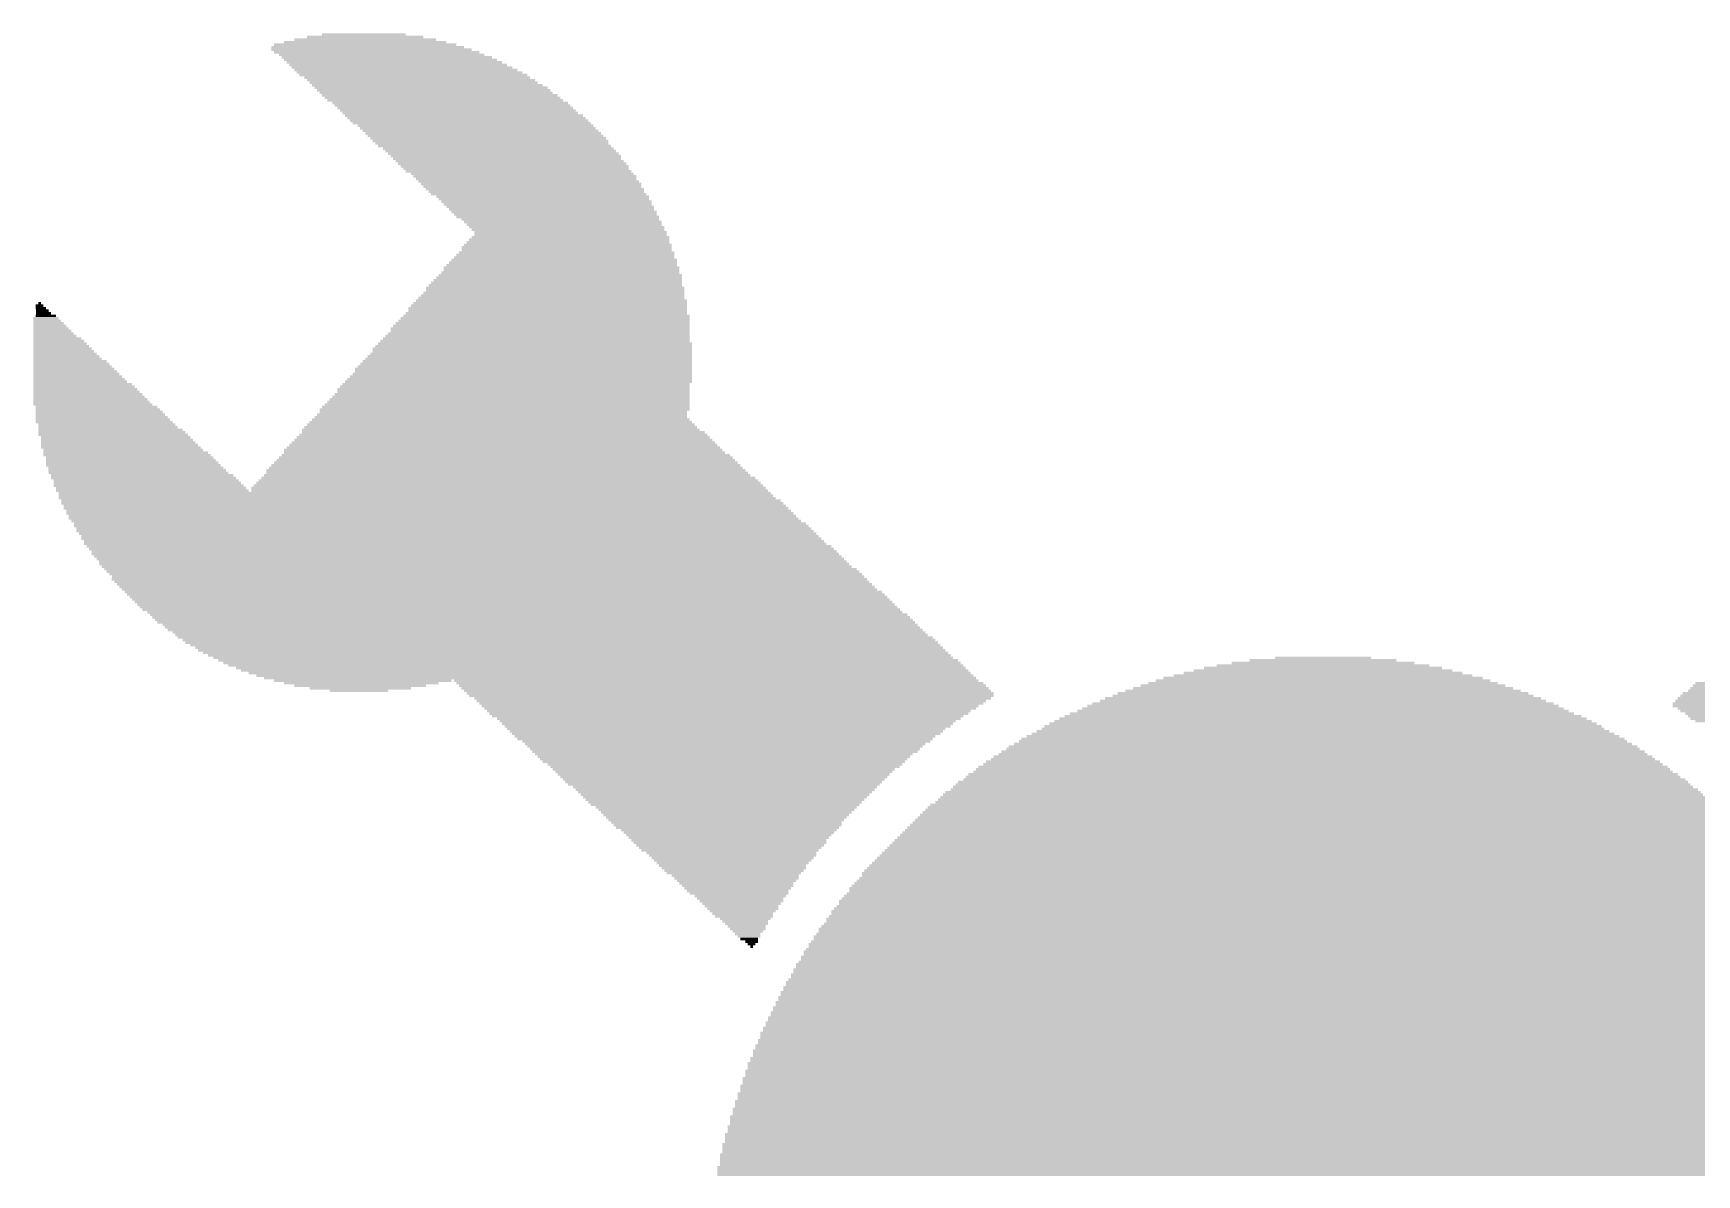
# Model space of a CAD drawing. Extents: x 0 to 65, y 0 to 56.5.
# Drawn here: x 6.093 to 9.762, y 22.937 to 25.454 of the extents above; entities that cross this region are included whole.
import ezdxf

# ---------------------------------------------------------------- set-up
doc = ezdxf.new("R2010")
doc.units = 0
doc.layers.add('21', color=253, linetype='CONTINUOUS')

# ---------------------------------------------------------------- blocks, each defined once
blk = doc.blocks.new('RECT')
blk.add_solid([(-0.5, -0.5), (0.5, -0.5), (-0.5, 0.5), (0.5, 0.5)])

msp = doc.modelspace()

# ---------------------------------------------------------------- block references
at = {"layer": '21', "yscale": 0.0056}
for p, xscale in [((6.8308, 25.4234), 0.4247), ((6.8252, 25.429), 0.4023), ((6.8252, 25.4345), 0.3576), ((6.8252, 25.4401), 0.3129), ((6.8252, 25.4457), 0.2571), ((6.8224, 25.4513), 0.1844), ((6.8392, 25.4178), 0.4415), ((6.8504, 25.4122), 0.4526), ((6.8616, 25.4066), 0.4526), ((6.8727, 25.401), 0.4638), ((6.8811, 25.3954), 0.4694), ((6.8895, 25.3898), 0.475), ((6.8979, 25.3843), 0.4806), ((6.9063, 25.3787), 0.4862), ((6.9146, 25.3731), 0.4917), ((6.923, 25.3675), 0.4973), ((6.9314, 25.3619), 0.5029), ((6.9398, 25.3563), 0.4973), ((6.9482, 25.3507), 0.5029), ((6.9538, 25.3451), 0.5029), ((6.9621, 25.3395), 0.5085), ((6.9705, 25.334), 0.5141), ((6.9761, 25.3284), 0.5141), ((6.9817, 25.3228), 0.5141), ((6.9901, 25.3172), 0.5197), ((6.9957, 25.3116), 0.5197), ((7.0013, 25.306), 0.5197), ((7.0124, 25.3004), 0.5197), ((7.018, 25.2948), 0.5197), ((7.0236, 25.2893), 0.5197), ((7.0292, 25.2837), 0.5197), ((7.0348, 25.2781), 0.5197), ((7.0432, 25.2725), 0.5253), ((7.0488, 25.2669), 0.5253), ((7.0543, 25.2613), 0.5253), ((7.0599, 25.2557), 0.5253), ((7.0683, 25.2501), 0.5197), ((7.0739, 25.2446), 0.5197), ((7.0795, 25.239), 0.5197), ((7.0851, 25.2334), 0.5197), ((7.0907, 25.2278), 0.5197), ((7.0963, 25.2222), 0.5197), ((7.1018, 25.2166), 0.5197), ((7.1046, 25.211), 0.5141), ((7.1102, 25.2054), 0.5141), ((7.1186, 25.1998), 0.5085), ((7.1242, 25.1943), 0.5085), ((7.1298, 25.1887), 0.5085), ((7.1354, 25.1831), 0.5085), ((7.1382, 25.1775), 0.5029), ((7.1438, 25.1719), 0.5029), ((7.1493, 25.1663), 0.5029), ((7.1549, 25.1607), 0.5029), ((7.1577, 25.1551), 0.4973), ((7.1633, 25.1496), 0.4973), ((7.1717, 25.144), 0.4917), ((7.1773, 25.1384), 0.4917), ((7.1801, 25.1328), 0.4862), ((7.1857, 25.1272), 0.4862), ((7.1912, 25.1216), 0.4862), ((7.194, 25.116), 0.4806), ((7.1996, 25.1104), 0.4806), ((7.2024, 25.1049), 0.475), ((7.208, 25.0993), 0.475), ((7.2164, 25.0937), 0.4694), ((7.2192, 25.0881), 0.4638), ((7.2248, 25.0825), 0.4638), ((7.2276, 25.0769), 0.4582), ((7.2332, 25.0713), 0.4582), ((7.236, 25.0657), 0.4526), ((7.2415, 25.0601), 0.4526), ((7.2443, 25.0546), 0.447), ((7.2499, 25.049), 0.447), ((7.2555, 25.0434), 0.4359), ((7.2611, 25.0378), 0.4359), ((7.2639, 25.0322), 0.4303), ((7.2695, 25.0266), 0.4303), ((7.2723, 25.021), 0.4247), ((7.2695, 24.9819), 0.4638), ((7.2723, 24.9875), 0.4582), ((7.2723, 24.9931), 0.447), ((7.2751, 24.9987), 0.4415), ((7.2779, 25.0043), 0.4359), ((7.2779, 25.0154), 0.4247), ((7.2779, 25.0099), 0.4247), ((7.2611, 24.9484), 0.5029), ((7.2639, 24.954), 0.4973), ((7.2639, 24.9596), 0.4862), ((7.2667, 24.9652), 0.4806), ((7.2695, 24.9707), 0.475), ((7.2695, 24.9763), 0.4638), ((7.2499, 24.9093), 0.5476), ((7.2527, 24.9149), 0.542), ((7.2555, 24.9204), 0.5364), ((7.2555, 24.926), 0.5253), ((7.2583, 24.9372), 0.5197), ((7.2583, 24.9316), 0.5197), ((7.2583, 24.9428), 0.5085), ((7.236, 24.8702), 0.5867), ((7.2387, 24.8757), 0.5812), ((7.2415, 24.8813), 0.5756), ((7.2443, 24.8925), 0.57), ((7.2443, 24.8869), 0.57), ((7.2443, 24.8981), 0.5588), ((7.2471, 24.9037), 0.5532), ((6.1072, 24.8534), 0.0168), ((6.11, 24.8478), 0.0224), ((6.1128, 24.8422), 0.0279), ((6.1156, 24.8366), 0.0335), ((6.1072, 24.859), 0.0056), ((7.2248, 24.8366), 0.6203), ((7.2276, 24.8478), 0.6147), ((7.2276, 24.8422), 0.6147), ((7.2304, 24.8534), 0.6091), ((7.2332, 24.859), 0.6035), ((7.236, 24.8646), 0.5979), ((6.1239, 24.8199), 0.0615), ((6.1267, 24.8143), 0.0671), ((6.1211, 24.8255), 0.0559), ((6.1295, 24.8087), 0.0726), ((6.1323, 24.8031), 0.0782), ((6.1351, 24.7975), 0.0838), ((6.1211, 24.831), 0.0447), ((7.2108, 24.8031), 0.6594), ((7.2108, 24.7975), 0.6594), ((7.2136, 24.8087), 0.6538), ((7.2164, 24.8143), 0.6482), ((7.2192, 24.8199), 0.6426), ((7.222, 24.8255), 0.637), ((7.2248, 24.831), 0.6314), ((6.1379, 24.7919), 0.0894), ((6.1407, 24.7863), 0.095), ((6.1463, 24.7807), 0.1062), ((6.1491, 24.7752), 0.1118), ((6.1519, 24.7696), 0.1173), ((6.1547, 24.764), 0.1229), ((7.1968, 24.764), 0.6985), ((7.1996, 24.7696), 0.6929), ((7.1996, 24.7752), 0.6817), ((7.2024, 24.7807), 0.6761), ((7.2052, 24.7863), 0.6706), ((7.208, 24.7919), 0.665), ((6.1686, 24.736), 0.1509), ((6.1742, 24.7305), 0.1621), ((6.1575, 24.7584), 0.1285), ((6.1659, 24.7416), 0.1453), ((6.177, 24.7249), 0.1676), ((6.1603, 24.7528), 0.1341), ((6.1631, 24.7472), 0.1397), ((7.1801, 24.7249), 0.732), ((7.1829, 24.7305), 0.7264), ((7.1857, 24.736), 0.7209), ((7.1885, 24.7416), 0.7153), ((7.1912, 24.7472), 0.7097), ((7.194, 24.7584), 0.7041), ((7.194, 24.7528), 0.7041), ((6.1798, 24.7193), 0.1732), ((6.1826, 24.7137), 0.1788), ((6.1854, 24.7081), 0.1844), ((6.1882, 24.7025), 0.19), ((6.191, 24.6969), 0.1956), ((6.1938, 24.6913), 0.2012), ((7.1661, 24.6913), 0.76), ((7.1689, 24.6969), 0.7544), ((7.1717, 24.7025), 0.7488), ((7.1745, 24.7137), 0.7432), ((7.1745, 24.7081), 0.7432), ((7.1773, 24.7193), 0.7376), ((6.2161, 24.6522), 0.2459), ((6.1966, 24.6858), 0.2068), ((6.2078, 24.669), 0.2291), ((6.2133, 24.6578), 0.2403), ((6.2022, 24.6802), 0.2179), ((6.205, 24.6746), 0.2235), ((6.2106, 24.6634), 0.2347), ((7.1465, 24.6522), 0.7879), ((7.1493, 24.6578), 0.7823), ((7.1521, 24.669), 0.7767), ((7.1521, 24.6634), 0.7767), ((7.1549, 24.6746), 0.7711), ((7.1577, 24.6802), 0.7656), ((7.1633, 24.6858), 0.7656), ((6.2189, 24.6466), 0.2515), ((6.2217, 24.641), 0.257), ((6.2245, 24.6355), 0.2626), ((6.2329, 24.6299), 0.2682), ((6.2357, 24.6243), 0.2738), ((6.2385, 24.6187), 0.2794), ((7.1326, 24.6243), 0.8158), ((7.1298, 24.6187), 0.8103), ((7.1354, 24.6299), 0.8103), ((7.1382, 24.6355), 0.8047), ((7.141, 24.641), 0.7991), ((7.1438, 24.6466), 0.7935), ((6.2413, 24.6131), 0.285), ((6.2441, 24.6075), 0.2906), ((6.2469, 24.6019), 0.2962), ((6.2497, 24.5963), 0.3018), ((6.2553, 24.5908), 0.3018), ((6.258, 24.5852), 0.3073), ((6.2636, 24.5796), 0.3185), ((7.1242, 24.5796), 0.8773), ((7.1242, 24.5852), 0.8661), ((7.1242, 24.5908), 0.855), ((7.1242, 24.5963), 0.8438), ((7.1242, 24.6019), 0.8326), ((7.1242, 24.6075), 0.8214), ((7.127, 24.6131), 0.8158), ((6.2692, 24.5684), 0.3297), ((6.2664, 24.574), 0.3241), ((6.2748, 24.5628), 0.3297), ((6.2776, 24.5572), 0.3353), ((6.2832, 24.5461), 0.3465), ((6.2804, 24.5516), 0.3409), ((6.286, 24.5405), 0.352), ((7.1298, 24.5405), 0.9555), ((7.1298, 24.5461), 0.9444), ((7.1298, 24.5516), 0.9332), ((7.1298, 24.5572), 0.922), ((7.1298, 24.5628), 0.9108), ((7.1298, 24.5684), 0.8997), ((7.1298, 24.574), 0.8885), ((6.2916, 24.5349), 0.352), ((6.2972, 24.5293), 0.3632), ((6.3, 24.5237), 0.3688), ((6.3083, 24.5125), 0.3744), ((6.3111, 24.5069), 0.38), ((6.3056, 24.5181), 0.3688), ((7.1354, 24.5069), 1.0226), ((7.1354, 24.5125), 1.0114), ((7.1354, 24.5181), 1.0003), ((7.1354, 24.5237), 0.9891), ((7.1326, 24.5293), 0.9723), ((7.1298, 24.5349), 0.9667), ((6.3139, 24.5013), 0.3856), ((6.3195, 24.4958), 0.3856), ((6.3223, 24.4902), 0.3912), ((6.3251, 24.4846), 0.3967), ((6.3335, 24.479), 0.4023), ((6.3363, 24.4734), 0.4079), ((6.3419, 24.4678), 0.4079), ((7.141, 24.4678), 1.1008), ((7.141, 24.4734), 1.0897), ((7.1382, 24.479), 1.0729), ((7.1354, 24.4902), 1.0561), ((7.1382, 24.4846), 1.0617), ((7.1354, 24.4958), 1.045), ((7.1354, 24.5013), 1.0338), ((6.3447, 24.4622), 0.4135), ((6.3475, 24.4566), 0.4191), ((6.353, 24.4511), 0.4191), ((6.3558, 24.4455), 0.4247), ((6.9342, 24.4399), 1.5702), ((6.937, 24.4343), 1.5758), ((7.141, 24.4511), 1.1344), ((7.1438, 24.4455), 1.14), ((7.141, 24.4566), 1.1232), ((7.141, 24.4622), 1.112), ((6.9398, 24.4287), 1.5814), ((6.9482, 24.4231), 1.587), ((6.951, 24.4175), 1.5926), ((6.9593, 24.4064), 1.5982), ((6.9566, 24.4119), 1.5926), ((6.9649, 24.4008), 1.5982), ((6.9677, 24.3952), 1.6038), ((6.9733, 24.3896), 1.6038), ((6.9761, 24.384), 1.6093), ((6.9817, 24.3784), 1.6093), ((6.9901, 24.3728), 1.6149), ((6.9929, 24.3672), 1.6205), ((6.9985, 24.3616), 1.6205), ((7.0013, 24.3561), 1.6261), ((7.0068, 24.3505), 1.6261), ((7.0152, 24.3393), 1.6317), ((7.0124, 24.3449), 1.6261), ((7.0208, 24.3337), 1.6317), ((7.0236, 24.3281), 1.6373), ((7.032, 24.3225), 1.6429), ((7.0376, 24.3169), 1.6429), ((7.0432, 24.3114), 1.6429), ((7.046, 24.3058), 1.6485), ((7.0515, 24.3002), 1.6485), ((7.0571, 24.2946), 1.6485), ((7.0627, 24.289), 1.6485), ((7.0655, 24.2834), 1.654), ((7.0711, 24.2778), 1.6541), ((7.0795, 24.2722), 1.6596), ((7.0851, 24.2667), 1.6596), ((7.0907, 24.2611), 1.6596), ((7.099, 24.2499), 1.6652), ((7.0963, 24.2555), 1.6596), ((7.1046, 24.2443), 1.6652), ((7.1102, 24.2387), 1.6652), ((7.1158, 24.2331), 1.6652), ((7.1214, 24.2275), 1.6652), ((7.1298, 24.2219), 1.6708), ((7.1354, 24.2164), 1.6708), ((7.141, 24.2108), 1.6708), ((7.1465, 24.2052), 1.6708), ((7.1521, 24.1996), 1.6708), ((7.1577, 24.194), 1.6708), ((7.1633, 24.1884), 1.6708), ((7.1689, 24.1828), 1.6708), ((7.1773, 24.1772), 1.6652), ((7.1857, 24.1717), 1.6708), ((7.1912, 24.1661), 1.6708), ((7.1968, 24.1605), 1.6708), ((7.2024, 24.1549), 1.6708), ((7.2108, 24.1493), 1.6652), ((7.2164, 24.1437), 1.6652), ((7.222, 24.1381), 1.6652), ((7.2304, 24.1325), 1.6596), ((7.236, 24.127), 1.6596), ((7.2443, 24.1214), 1.6652), ((7.2527, 24.1158), 1.6596), ((7.2583, 24.1102), 1.6596), ((7.2667, 24.1046), 1.654), ((7.2751, 24.099), 1.6485), ((7.2807, 24.0934), 1.6485), ((7.289, 24.0878), 1.6429), ((7.2974, 24.0822), 1.6373), ((7.3058, 24.0767), 1.6317), ((7.317, 24.0711), 1.6317), ((7.3254, 24.0655), 1.6261), ((8.9375, 24.0655), 0.4023), ((8.9375, 24.0711), 0.3241), ((8.9375, 24.0767), 0.2123), ((7.3337, 24.0599), 1.6205), ((7.3449, 24.0543), 1.6093), ((7.3533, 24.0487), 1.6038), ((7.3645, 24.0431), 1.5926), ((7.3757, 24.0375), 1.5814), ((7.3868, 24.032), 1.5702), ((6.8196, 24.0264), 0.3912), ((7.5992, 24.0264), 1.1567), ((8.9375, 24.0264), 0.7376), ((8.9375, 24.032), 0.7041), ((8.9375, 24.0375), 0.6594), ((8.9375, 24.0431), 0.6147), ((8.9375, 24.0487), 0.57), ((8.9375, 24.0543), 0.5253), ((8.9375, 24.0599), 0.4694), ((6.8169, 24.0208), 0.3409), ((6.8141, 24.0152), 0.2906), ((6.8141, 24.0096), 0.2235), ((6.8113, 24.004), 0.1285), ((7.6076, 24.0208), 1.1623), ((7.6131, 24.0152), 1.1623), ((7.6187, 24.0096), 1.1623), ((7.6243, 24.004), 1.1623), ((7.6299, 23.9984), 1.1623), ((7.6327, 23.9928), 1.1567), ((8.9375, 23.9928), 0.9276), ((8.9375, 23.9984), 0.9053), ((8.9375, 24.004), 0.8717), ((8.9375, 24.0096), 0.8382), ((8.9375, 24.0152), 0.8047), ((8.9375, 24.0208), 0.7711), ((10.3038, 23.9928), 1.1567), ((10.3094, 23.9984), 1.1567), ((10.3177, 24.004), 1.1511), ((10.3233, 24.0096), 1.1511), ((10.3317, 24.0152), 1.1567), ((10.3373, 24.0208), 1.1567), ((7.6355, 23.9873), 1.14), ((7.6327, 23.9817), 1.1232), ((7.6327, 23.9761), 1.112), ((7.6299, 23.9705), 1.0953), ((7.6299, 23.9649), 1.0841), ((7.6271, 23.9593), 1.0673), ((7.6271, 23.9537), 1.0561), ((8.9347, 23.9537), 1.112), ((8.9375, 23.9593), 1.0841), ((8.9375, 23.9649), 1.0617), ((8.9375, 23.9705), 1.0394), ((8.9375, 23.9761), 1.017), ((8.9375, 23.9817), 0.9835), ((8.9375, 23.9873), 0.9611), ((10.287, 23.9761), 1.1567), ((10.2842, 23.9705), 1.1511), ((10.2926, 23.9817), 1.1567), ((10.2982, 23.9873), 1.1567), ((10.287, 23.9649), 1.1344), ((10.2842, 23.9593), 1.1176), ((10.287, 23.9537), 1.1008), ((7.6243, 23.9481), 1.0394), ((7.6271, 23.9425), 1.0226), ((7.6243, 23.937), 1.0058), ((7.6243, 23.9314), 0.9947), ((7.6243, 23.9258), 0.9835), ((7.6215, 23.9202), 0.9667), ((8.9375, 23.9202), 1.2405), ((8.9375, 23.9258), 1.2294), ((8.9375, 23.9314), 1.207), ((8.9375, 23.937), 1.1847), ((8.9375, 23.9425), 1.1623), ((8.9375, 23.9481), 1.14), ((10.287, 23.9481), 1.0897), ((10.287, 23.9425), 1.0785), ((10.2898, 23.937), 1.0617), ((7.6215, 23.9146), 0.9555), ((7.6215, 23.909), 0.9444), ((7.6187, 23.9034), 0.9276), ((7.6187, 23.8978), 0.9164), ((7.6215, 23.8923), 0.8997), ((7.6187, 23.8867), 0.8829), ((7.6187, 23.8811), 0.8717), ((8.9375, 23.8811), 1.3858), ((8.9375, 23.8867), 1.3635), ((8.9375, 23.8923), 1.3411), ((8.9375, 23.8978), 1.3299), ((8.9375, 23.9034), 1.3076), ((8.9375, 23.909), 1.2852), ((8.9375, 23.9146), 1.2629), ((7.6187, 23.8755), 0.8606), ((7.6187, 23.8699), 0.8494), ((7.6159, 23.8643), 0.8326), ((7.6159, 23.8587), 0.8214), ((7.6159, 23.8531), 0.8103), ((7.6159, 23.8476), 0.7991), ((8.9375, 23.8476), 1.4864), ((8.9375, 23.8531), 1.4641), ((8.9375, 23.8587), 1.4529), ((8.9375, 23.8643), 1.4305), ((8.9375, 23.8699), 1.4194), ((8.9375, 23.8755), 1.397), ((7.6187, 23.842), 0.7823), ((7.6187, 23.8364), 0.7711), ((7.6159, 23.8308), 0.7544), ((7.6159, 23.8252), 0.7432), ((7.6159, 23.8196), 0.732), ((7.6159, 23.814), 0.7209), ((7.6159, 23.8084), 0.7097), ((8.9403, 23.8084), 1.5926), ((8.9375, 23.814), 1.5758), ((8.9375, 23.8196), 1.5646), ((8.9375, 23.8252), 1.5423), ((8.9375, 23.8308), 1.5311), ((8.9375, 23.8364), 1.5199), ((8.9375, 23.842), 1.4976), ((7.6159, 23.8028), 0.6985), ((7.6159, 23.7973), 0.6873), ((7.6187, 23.7917), 0.6706), ((7.6187, 23.7861), 0.6594), ((7.6187, 23.7805), 0.6482), ((7.6187, 23.7749), 0.637), ((8.9375, 23.7749), 1.6764), ((8.9375, 23.7805), 1.6652), ((8.9403, 23.7861), 1.6485), ((8.9375, 23.7917), 1.6317), ((8.9375, 23.7973), 1.6205), ((8.9375, 23.8028), 1.6093), ((7.6187, 23.7693), 0.6259), ((7.6187, 23.7637), 0.6147), ((7.6187, 23.7581), 0.6035), ((7.6187, 23.7526), 0.5923), ((7.6215, 23.747), 0.5756), ((7.6215, 23.7414), 0.5644), ((7.6215, 23.7358), 0.5532), ((8.9375, 23.7358), 1.7658), ((8.9375, 23.7414), 1.7546), ((8.9375, 23.747), 1.7435), ((8.9375, 23.7526), 1.7323), ((8.9403, 23.7581), 1.7155), ((8.9403, 23.7637), 1.7043), ((8.9375, 23.7693), 1.6876), ((7.6215, 23.7302), 0.542), ((7.6215, 23.7246), 0.5309), ((7.6215, 23.719), 0.5197), ((7.6215, 23.7134), 0.5085), ((7.6243, 23.7079), 0.5029), ((7.6243, 23.7023), 0.4917), ((7.6271, 23.6967), 0.475), ((8.9403, 23.6967), 1.8496), ((8.9403, 23.7023), 1.8385), ((8.9403, 23.7079), 1.8273), ((8.9403, 23.7134), 1.8161), ((8.9403, 23.719), 1.8049), ((8.9375, 23.7246), 1.7882), ((8.9375, 23.7302), 1.777), ((7.6271, 23.6911), 0.4638), ((7.6271, 23.6855), 0.4526), ((7.6271, 23.6799), 0.4415), ((7.6271, 23.6743), 0.4303), ((7.6299, 23.6687), 0.4247), ((7.6299, 23.6631), 0.4135), ((8.9403, 23.6631), 1.9167), ((8.9403, 23.6687), 1.9055), ((8.9403, 23.6743), 1.8943), ((8.9403, 23.6799), 1.8832), ((8.9403, 23.6855), 1.872), ((8.9403, 23.6911), 1.8608), ((7.6299, 23.6576), 0.4023), ((7.6299, 23.652), 0.3912), ((7.6327, 23.6464), 0.3744), ((7.6355, 23.6408), 0.3688), ((7.6355, 23.6352), 0.3576), ((7.6355, 23.6296), 0.3465), ((7.6355, 23.624), 0.3353), ((8.9375, 23.624), 1.9893), ((8.9375, 23.6296), 1.9782), ((8.9375, 23.6352), 1.967), ((8.9403, 23.6408), 1.9614), ((8.9403, 23.6464), 1.9502), ((8.9403, 23.652), 1.939), ((8.9403, 23.6576), 1.9279), ((7.6355, 23.6184), 0.3241), ((7.6383, 23.6129), 0.3185), ((7.6383, 23.6073), 0.3073), ((7.6383, 23.6017), 0.2962), ((7.6411, 23.5961), 0.2794), ((7.6439, 23.5905), 0.2738), ((8.9375, 23.5905), 2.0452), ((8.9375, 23.6017), 2.034), ((8.9403, 23.5961), 2.0396), ((8.9375, 23.6073), 2.0229), ((8.9375, 23.6129), 2.0117), ((8.9375, 23.6184), 2.0005), ((7.6439, 23.5849), 0.2626), ((7.6439, 23.5793), 0.2515), ((7.6467, 23.5737), 0.2459), ((7.6467, 23.5682), 0.2347), ((7.6467, 23.5626), 0.2235), ((7.6495, 23.557), 0.2179), ((7.6523, 23.5514), 0.2012), ((8.9375, 23.5514), 2.1123), ((8.9375, 23.557), 2.1011), ((8.9375, 23.5682), 2.0899), ((8.9403, 23.5626), 2.0955), ((8.9375, 23.5737), 2.0787), ((8.9375, 23.5793), 2.0676), ((8.9375, 23.5849), 2.0564), ((7.6523, 23.5458), 0.19), ((7.6551, 23.5402), 0.1844), ((7.6551, 23.5346), 0.1732), ((7.6551, 23.529), 0.1621), ((7.6578, 23.5234), 0.1565), ((7.6578, 23.5179), 0.1453), ((8.9375, 23.5179), 2.1681), ((8.9375, 23.5234), 2.157), ((8.9375, 23.529), 2.1458), ((8.9375, 23.5402), 2.1346), ((8.9375, 23.5346), 2.1346), ((8.9375, 23.5458), 2.1234), ((7.6578, 23.5123), 0.1341), ((7.6606, 23.5067), 0.1285), ((7.6634, 23.5011), 0.1118), ((7.6634, 23.4955), 0.1006), ((7.6662, 23.4899), 0.095), ((7.6662, 23.4843), 0.0838), ((7.669, 23.4787), 0.0782), ((8.9375, 23.4787), 2.224), ((8.9375, 23.4843), 2.2128), ((8.9375, 23.4899), 2.2017), ((8.9375, 23.5011), 2.1905), ((8.9403, 23.4955), 2.1961), ((8.9375, 23.5067), 2.1793), ((8.9375, 23.5123), 2.1681), ((7.669, 23.4732), 0.0671), ((7.669, 23.4676), 0.0559), ((7.6718, 23.462), 0.0503), ((7.6718, 23.4564), 0.0391), ((7.6774, 23.4508), 0.0279), ((7.6774, 23.4452), 0.0168), ((7.6774, 23.4396), 0.0056), ((8.9375, 23.4452), 2.2687), ((8.9375, 23.4396), 2.2687), ((8.9375, 23.4508), 2.2576), ((8.9375, 23.462), 2.2464), ((8.9375, 23.4564), 2.2464), ((8.9375, 23.4676), 2.2352), ((8.9375, 23.4732), 2.224), ((8.9375, 23.4061), 2.3134), ((8.9375, 23.4173), 2.3023), ((8.9375, 23.4117), 2.3023), ((8.9347, 23.4285), 2.2855), ((8.9375, 23.4229), 2.2911), ((8.9375, 23.434), 2.2799), ((8.9375, 23.367), 2.3581), ((8.9375, 23.3782), 2.347), ((8.9375, 23.3726), 2.347), ((8.9375, 23.3893), 2.3358), ((8.9375, 23.3837), 2.3358), ((8.9375, 23.4005), 2.3246), ((8.9375, 23.3949), 2.3246), ((8.9375, 23.339), 2.3917), ((8.9375, 23.3335), 2.3917), ((8.9375, 23.3502), 2.3805), ((8.9375, 23.3446), 2.3805), ((8.9347, 23.3614), 2.3637), ((8.9375, 23.3558), 2.3693), ((8.9375, 23.2943), 2.4364), ((8.9375, 23.3055), 2.4252), ((8.9375, 23.2999), 2.4252), ((8.9375, 23.3167), 2.414), ((8.9375, 23.3111), 2.414), ((8.9375, 23.3279), 2.4028), ((8.9375, 23.3223), 2.4028), ((8.9375, 23.2608), 2.4699), ((8.9375, 23.272), 2.4587), ((8.9375, 23.2664), 2.4587), ((8.9375, 23.2832), 2.4475), ((8.9375, 23.2776), 2.4475), ((8.9375, 23.2888), 2.4364), ((8.9375, 23.2217), 2.5034), ((8.9375, 23.2329), 2.4922), ((8.9375, 23.2273), 2.4922), ((8.9347, 23.2496), 2.4755), ((8.9375, 23.244), 2.4811), ((8.9375, 23.2385), 2.4811), ((8.9375, 23.2552), 2.4699), ((8.9347, 23.1826), 2.5314), ((8.9375, 23.1938), 2.5258), ((8.9375, 23.1882), 2.5258), ((8.9347, 23.2105), 2.509), ((8.9375, 23.2049), 2.5146), ((8.9375, 23.1993), 2.5146), ((8.9375, 23.2161), 2.5034), ((8.9375, 23.1491), 2.5593), ((8.9375, 23.1658), 2.5481), ((8.9375, 23.1602), 2.5481), ((8.9375, 23.1546), 2.5481), ((8.9375, 23.177), 2.537), ((8.9375, 23.1714), 2.537), ((8.9375, 23.1155), 2.5817), ((8.9375, 23.1099), 2.5817), ((8.9375, 23.1323), 2.5705), ((8.9375, 23.1267), 2.5705), ((8.9375, 23.1211), 2.5705), ((8.9375, 23.1435), 2.5593), ((8.9375, 23.1379), 2.5593), ((8.9375, 23.082), 2.604), ((8.9375, 23.0764), 2.604), ((8.9375, 23.0988), 2.5928), ((8.9375, 23.0932), 2.5928), ((8.9375, 23.0876), 2.5928), ((8.9375, 23.1043), 2.5817), ((8.9375, 23.0429), 2.6264), ((8.9375, 23.0373), 2.6264), ((8.9375, 23.0652), 2.6152), ((8.9375, 23.0596), 2.6152), ((8.9375, 23.0541), 2.6152), ((8.9375, 23.0485), 2.6152), ((8.9375, 23.0708), 2.604), ((8.9375, 23.0038), 2.6487), ((8.9375, 23.0261), 2.6375), ((8.9375, 23.0205), 2.6375), ((8.9375, 23.0149), 2.6375), ((8.9375, 23.0094), 2.6375), ((8.9375, 23.0317), 2.6264), ((8.9375, 22.9814), 2.6599), ((8.9375, 22.9758), 2.6599), ((8.9375, 22.9702), 2.6599), ((8.9375, 22.9646), 2.6599), ((8.9375, 22.9982), 2.6487), ((8.9375, 22.9926), 2.6487), ((8.9375, 22.987), 2.6487), ((8.9375, 22.9535), 2.6711), ((8.9375, 22.9479), 2.6711), ((8.9375, 22.9423), 2.6711), ((8.9375, 22.9367), 2.6711), ((8.9375, 22.9591), 2.6599)]:
    msp.add_blockref('RECT', p, dxfattribs=dict(at, xscale=xscale))

doc.saveas('drawing.dxf')
